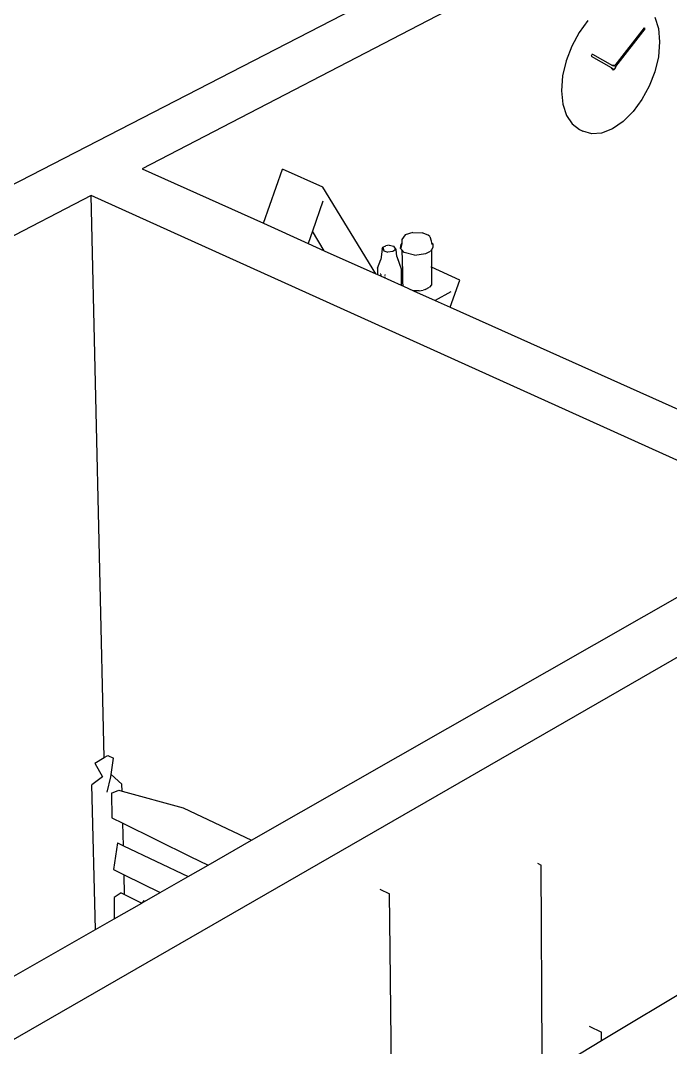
# Model space of a CAD drawing. Header units: millimetres. Extents: x -650 to 3773, y 316 to 2389.
# Drawn here: x -221.8 to -132.5, y 1053.5 to 1194.6 of the extents above; entities that cross this region are included whole.
import ezdxf

# ---------------------------------------------------------------- set-up
doc = ezdxf.new("R2010")
doc.units = ezdxf.units.MM

# ---------------------------------------------------------------- blocks, each defined once
blk = doc.blocks.new('A$C32a77e9e')
for p, q in [((0, 256.74), (678.59, 606.59)), ((680.25, 601.3), (444.79, 479.06)), ((506.03, 499.44), (504.82, 497.78)), ((515.22, 499.89), (515.71, 498.35)), ((513.74, 498.44), (509.72, 493.26)), ((513.83, 498.32), (509.81, 493.14)), ((513.76, 498.43), (513.74, 498.44)), ((513.76, 498.43), (513.83, 498.32)), ((515.71, 498.35), (515.88, 496.49)), ((504.82, 497.78), (503.81, 495.92)), ((503.81, 495.92), (503.04, 493.92)), ((515.88, 496.49), (515.7, 494.45)), ((503.04, 493.92), (502.55, 491.86)), ((506.63, 494.84), (506.48, 494.55)), ((506.48, 494.55), (509.24, 492.98)), ((506.63, 494.84), (506.65, 494.83)), ((506.65, 494.83), (509.42, 493.26)), ((515.7, 494.45), (515.22, 492.4)), ((509.24, 492.98), (509.24, 492.98)), ((509.24, 492.98), (509.24, 492.97)), ((509.24, 492.98), (509.36, 492.91)), ((509.24, 492.97), (509.28, 492.85)), ((509.28, 492.85), (509.37, 492.82)), ((509.36, 492.91), (509.37, 492.82)), ((509.37, 492.82), (509.38, 492.75)), ((509.38, 492.75), (509.46, 492.67)), ((509.39, 492.81), (509.39, 492.81)), ((509.5, 493.25), (509.42, 493.26)), ((509.42, 493.26), (509.5, 493.21)), ((509.42, 492.8), (509.52, 492.75)), ((509.46, 492.67), (509.48, 492.66)), ((509.6, 492.68), (509.48, 492.66)), ((509.5, 493.25), (509.54, 493.24)), ((509.54, 493.24), (509.5, 493.21)), ((509.5, 493.21), (509.52, 493.2)), ((509.63, 492.75), (509.52, 492.75)), ((509.58, 493.27), (509.54, 493.24)), ((509.54, 493.24), (509.6, 493.21)), ((509.65, 493.28), (509.58, 493.27)), ((509.72, 492.8), (509.6, 492.68)), ((509.74, 492.87), (509.63, 492.75)), ((509.72, 493.26), (509.65, 493.28)), ((509.71, 493.17), (509.74, 493.15)), ((509.8, 492.97), (509.72, 492.8)), ((509.74, 493.15), (509.79, 493.03)), ((509.79, 493.03), (509.74, 492.87)), ((509.81, 493.14), (509.8, 492.97)), ((515.22, 492.4), (514.45, 490.42)), ((502.55, 491.86), (502.38, 489.8)), ((502.38, 489.8), (502.56, 487.94)), ((514.45, 490.42), (513.45, 488.57)), ((513.45, 488.57), (512.25, 486.93)), ((502.56, 487.94), (503.06, 486.4)), ((512.25, 486.93), (510.89, 485.56)), ((503.06, 486.4), (503.84, 485.23)), ((510.89, 485.56), (509.4, 484.54)), ((503.84, 485.23), (504.85, 484.45)), ((504.85, 484.45), (505.33, 484.24)), ((506.54, 483.88), (505.33, 484.24)), ((507.91, 483.97), (506.54, 483.88)), ((509.4, 484.54), (507.91, 483.97)), ((444.79, 479.06), (461.45, 471.58)), ((461.45, 471.58), (464.08, 479.02)), ((469.6, 476.56), (464.08, 479.02)), ((476.88, 464.65), (469.6, 476.56)), ((437.77, 475.41), (263.18, 384.77)), ((439.58, 398.18), (437.77, 475.41)), ((536.64, 430.72), (437.77, 475.41)), ((469.63, 474.63), (468.17, 470.49)), ((461.45, 471.58), (467.58, 468.82)), ((468.17, 470.49), (467.58, 468.82)), ((469.81, 467.82), (468.17, 470.49)), ((480.91, 469.99), (480.46, 469.38)), ((481.96, 470.34), (480.91, 469.99)), ((481.96, 470.34), (483.26, 470.28)), ((484.08, 469.96), (483.26, 470.28)), ((484.33, 469.78), (484.08, 469.96)), ((484.33, 469.78), (484.49, 469.17)), ((467.58, 468.82), (469.81, 467.82)), ((477.86, 468.29), (478.27, 468.5)), ((478.72, 468.56), (478.27, 468.5)), ((478.72, 468.56), (479.37, 468.45)), ((479.69, 467.99), (479.37, 468.45)), ((480.27, 468.13), (480.38, 468.72)), ((480.47, 468.81), (480.32, 468.18)), ((480.47, 468.88), (480.38, 468.72)), ((480.46, 469.38), (480.47, 468.88)), ((480.48, 468.9), (480.47, 468.88)), ((480.47, 468.88), (480.47, 468.81)), ((480.48, 468.83), (480.47, 468.81)), ((480.47, 468.81), (480.48, 468.82)), ((480.48, 468.67), (480.49, 468.69)), ((484.49, 469.17), (484.54, 468.92)), ((484.54, 468.92), (484.72, 468.77)), ((484.54, 468.92), (484.59, 468.66)), ((484.72, 468.77), (484.73, 468.26)), ((469.81, 467.82), (476.88, 464.65)), ((477.74, 468.01), (477.59, 466.59)), ((477.74, 468.01), (477.86, 468.29)), ((477.85, 467.9), (477.85, 467.91)), ((477.86, 468.29), (477.97, 467.81)), ((477.97, 467.81), (478.56, 467.64)), ((479.22, 467.71), (478.56, 467.64)), ((479.51, 467.88), (479.22, 467.71)), ((479.51, 467.88), (479.56, 468.08)), ((479.69, 467.99), (479.51, 467.88)), ((479.79, 467.02), (479.69, 467.99)), ((479.79, 467.02), (480.39, 465.33)), ((480.46, 467.92), (480.27, 468.13)), ((480.79, 467.57), (480.46, 467.92)), ((480.46, 467.92), (480.53, 464.93)), ((482.22, 467.22), (480.79, 467.57)), ((482.22, 467.22), (483.76, 467.42)), ((483.76, 467.42), (484.4, 467.74)), ((484.53, 467.95), (484.4, 467.74)), ((484.53, 467.95), (484.52, 465.55)), ((484.73, 468.26), (484.53, 467.95)), ((477.11, 465.44), (477.59, 466.59)), ((479.81, 466.48), (479.82, 466.46)), ((484.52, 465.55), (484.46, 465.57)), ((488.45, 463.79), (484.52, 465.55)), ((484.52, 465.55), (484.52, 463.12)), ((476.88, 464.65), (477.12, 464.54)), ((477.11, 465.44), (477.12, 464.54)), ((477.12, 464.54), (477.54, 464.35)), ((477.59, 464.58), (477.54, 464.58)), ((477.59, 464.57), (477.54, 464.58)), ((477.54, 464.36), (477.54, 464.35)), ((477.54, 464.35), (480.39, 463.07)), ((477.55, 464.7), (477.57, 464.71)), ((477.55, 464.7), (477.57, 464.7)), ((477.59, 464.57), (477.58, 464.44)), ((477.63, 464.34), (477.58, 464.44)), ((478.15, 464.21), (478.1, 464.16)), ((478.15, 464.41), (478.12, 464.38)), ((478.13, 464.49), (478.15, 464.48)), ((478.14, 464.56), (478.15, 464.55)), ((478.14, 464.54), (478.15, 464.53)), ((480.39, 465.33), (480.39, 464.85)), ((480.39, 464.85), (480.53, 464.93)), ((480.39, 464.85), (480.39, 463.07)), ((480.53, 464.93), (480.56, 463.47)), ((478.1, 464.13), (478.15, 464.11)), ((480.39, 463.07), (480.7, 462.93)), ((480.56, 463.47), (480.61, 463.03)), ((480.61, 463.03), (480.7, 462.93)), ((480.7, 462.93), (482.08, 462.31)), ((483.68, 462.5), (484.26, 462.79)), ((484.52, 463.12), (484.26, 462.79)), ((487.12, 460.05), (488.45, 463.79)), ((482.85, 462.31), (482.08, 462.31)), ((482.08, 462.31), (485.02, 460.99)), ((482.85, 462.31), (483.4, 462.4)), ((483.68, 462.5), (483.44, 462.41)), ((487.18, 462.15), (485.02, 460.99)), ((485.02, 460.99), (487.12, 460.05)), ((487.12, 460.05), (518.86, 445.8)), ((551.56, 431.12), (408.45, 348.71)), ((459.83, 386.83), (536.64, 430.72)), ((438.28, 397.4), (439.58, 398.18)), ((439.58, 398.18), (440.07, 398.47)), ((440.07, 398.47), (440.86, 398.09)), ((440.52, 395.85), (440.86, 398.09)), ((438.28, 397.4), (439.35, 395.53)), ((439.35, 395.53), (437.88, 394.45)), ((439.99, 393.42), (440.47, 395.52)), ((440.47, 395.52), (440.52, 395.85)), ((442.01, 394.55), (440.52, 395.85)), ((438.36, 374.56), (437.88, 394.45)), ((440.57, 393.3), (441.58, 393.71)), ((441.58, 393.71), (442.03, 393.59)), ((442.03, 393.59), (442.01, 394.55)), ((440.57, 393.3), (440.64, 389.92)), ((442.03, 393.59), (450.42, 391.28)), ((450.42, 391.28), (459.83, 386.83)), ((440.64, 389.92), (442.13, 389.18)), ((442.21, 386.08), (442.13, 389.18)), ((442.13, 389.18), (451.4, 384.62)), ((453.85, 383.42), (459.83, 386.83)), ((441.38, 386.48), (440.87, 382.79)), ((441.38, 386.48), (442.21, 386.08)), ((442.21, 386.08), (451.12, 381.86)), ((507.89, 359.31), (551, 385.21)), ((451.4, 384.62), (453.85, 383.42)), ((440.87, 382.79), (442.3, 382.09)), ((451.12, 381.86), (453.85, 383.42)), ((499.08, 383.67), (499.62, 383.41)), ((499.73, 357.41), (499.62, 383.41)), ((442.36, 379.38), (442.3, 382.09)), ((442.3, 382.09), (447.25, 379.64)), ((447.25, 379.64), (451.12, 381.86)), ((441.89, 379.61), (440.94, 378.95)), ((441.89, 379.61), (442.36, 379.38)), ((445.1, 378.41), (447.25, 379.64)), ((477.45, 380.11), (478.78, 379.46)), ((440.94, 378.95), (440.96, 376.05)), ((440.96, 376.05), (444.73, 378.2)), ((442.36, 379.38), (444.73, 378.2)), ((444.73, 378.2), (444.8, 378.24)), ((444.8, 378.24), (444.84, 378.32)), ((444.8, 378.24), (444.83, 378.26)), ((444.85, 378.3), (444.83, 378.26)), ((444.83, 378.26), (444.86, 378.28)), ((444.85, 378.3), (444.84, 378.32)), ((444.84, 378.32), (444.85, 378.31)), ((444.86, 378.32), (444.84, 378.32)), ((444.86, 378.32), (444.85, 378.31)), ((444.85, 378.31), (444.88, 378.29)), ((444.85, 378.31), (444.85, 378.3)), ((444.86, 378.28), (444.85, 378.3)), ((444.95, 378.51), (444.86, 378.32)), ((444.9, 378.34), (444.86, 378.32)), ((444.86, 378.28), (444.88, 378.29)), ((444.9, 378.34), (444.88, 378.29)), ((444.88, 378.29), (444.91, 378.31)), ((444.88, 378.29), (444.88, 378.29)), ((444.91, 378.31), (444.9, 378.34)), ((444.91, 378.31), (445.1, 378.41)), ((445.1, 378.41), (444.95, 378.51)), ((478.86, 371.84), (478.78, 379.46)), ((438.36, 374.56), (440.96, 376.05)), ((414.16, 360.74), (438.36, 374.56)), ((479.16, 344.54), (478.86, 371.84)), ((506.2, 361.29), (507.89, 360.46)), ((507.89, 359.31), (507.89, 360.46)), ((478.42, 341.61), (507.89, 359.31))]:
    blk.add_line(p, q)

msp = doc.modelspace()

# ---------------------------------------------------------------- block references
msp.add_blockref('A$C32a77e9e', (-649.87, 695.14))

doc.saveas('drawing.dxf')
